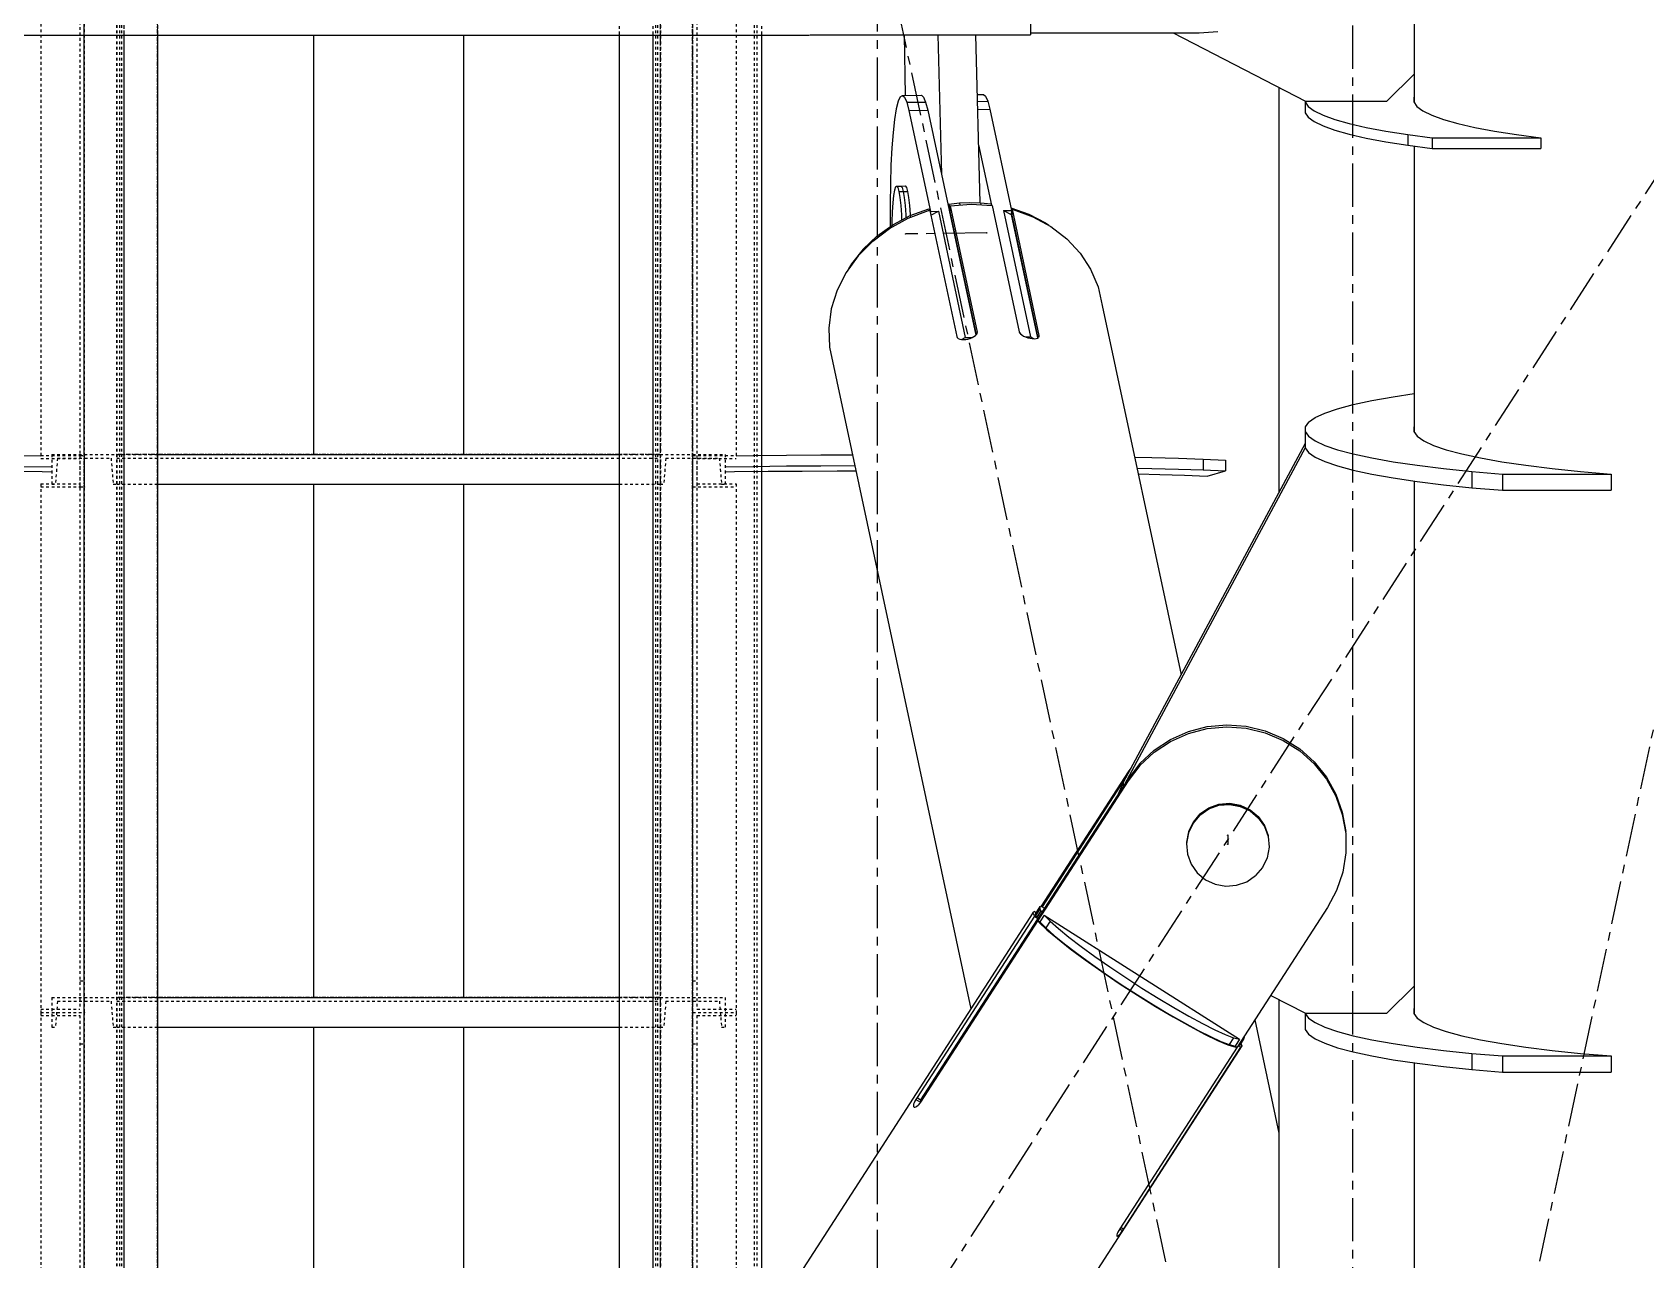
# Model space of a CAD drawing. Header units: millimetres. Extents: x 5143 to 30813, y 232 to 21408.
# Drawn here: x 23099.4 to 23396.4, y 6472 to 6698 of the extents above; entities that cross this region are included whole.
import ezdxf

# ---------------------------------------------------------------- set-up
doc = ezdxf.new("R2010")
doc.units = ezdxf.units.MM
doc.header["$LTSCALE"] = 0.25
for name, pattern in [('CENTER', [50.8, 31.75, -6.35, 6.35, -6.35]), ('XKITLINE00', [0]), ('XKITLINE02', [4, 2, -2]), ('XKITLINE03', [6, 3, -1, 1, -1])]:
    doc.linetypes.add(name, pattern=pattern)

msp = doc.modelspace()

# ---------------------------------------------------------------- linework, layer by layer
at = {"color": 8, "linetype": 'CENTER'}
for p, q in [((23255, 6431.43), (23255, 8100.54)), ((23342.5, 6310.27), (23342.5, 7130.27)), ((22900, 5900.27), (23430, 6720.27)), ((23430, 5900.27), (23255, 6720.27)), ((23342.5, 6310.27), (23430, 6720.27)), ((23275.11, 6661.04), (23260.2, 6660.85)), ((23319.5, 6550.14), (23319.5, 6548.49))]:
    msp.add_line(p, q, dxfattribs=at)
at = {"color": 1, "linetype": 'XKITLINE03'}
for p, q in [((23109.01, 6234.33), (23109.01, 7919.31)), ((23122.51, 6234.33), (23122.51, 7919.31)), ((23214.99, 7919.31), (23214.99, 6234.33)), ((23220.98, 6234.33), (23220.99, 7919.31)), ((23109.01, 6620.07), (23109.01, 6717.52)), ((23220.99, 6717.52), (23220.99, 6620.07)), ((23214.99, 6620.27), (23115.01, 6620.27)), ((23115.01, 6620.27), (23115.01, 6620.27)), ((23214.99, 6620.27), (23214.99, 6620.27)), ((23109.01, 6517.52), (23109.01, 6614.26)), ((23220.99, 6614.26), (23220.99, 6517.52)), ((23214.99, 6520.27), (23115.01, 6520.27)), ((23115.01, 6520.27), (23115.01, 6520.27)), ((23214.99, 6520.27), (23214.99, 6520.27)), ((23109.01, 6420.07), (23109.01, 6517.52)), ((23220.99, 6517.52), (23220.99, 6420.07))]:
    msp.add_line(p, q, dxfattribs=at)
at = {"color": 3, "linetype": 'XKITLINE02'}
for p, q in [((23114.92, 7919.31), (23114.93, 6234.33)), ((23115.01, 7919.31), (23115.01, 6234.33)), ((23115.46, 7919.31), (23115.46, 6234.33)), ((23115.86, 7919.31), (23115.86, 6234.33)), ((23116.31, 7919.31), (23116.31, 6234.33)), ((23122.51, 7919.31), (23122.51, 6234.33)), ((23214.14, 7919.31), (23214.14, 6234.33)), ((23214.54, 7919.31), (23214.53, 6234.33)), ((23214.99, 7919.31), (23214.99, 6234.33)), ((23215.07, 7919.31), (23215.06, 6234.33)), ((23232.3, 7919.31), (23232.3, 6234.33)), ((23232.84, 7919.31), (23232.83, 6234.33)), ((23116.31, 6743.1), (23116.31, 6697.45)), ((23122.51, 6743.1), (23122.51, 6697.45)), ((23207.49, 6743.1), (23207.49, 6697.45)), ((23213.68, 6743.1), (23213.68, 6697.45)), ((23233.68, 6743.1), (23233.68, 6697.45)), ((23101.01, 6717.52), (23101.01, 6619.49)), ((23108.21, 6716.94), (23108.21, 6614.27)), ((23109.01, 6717.52), (23109.01, 6614.27)), ((23220.99, 6717.52), (23220.99, 6614.27)), ((23221.79, 6716.94), (23221.79, 6614.27)), ((23228.99, 6717.52), (23228.99, 6619.49)), ((23220.99, 6699.41), (23220.99, 6620.07)), ((23101.01, 6620.07), (23109.01, 6620.07)), ((23103.01, 6620.27), (23103.01, 6614.77)), ((23103.01, 6620.27), (23115.01, 6620.27)), ((23103.01, 6620.27), (23103.01, 6614.77)), ((23108.21, 6620.09), (23108.21, 6518.11)), ((23108.21, 6620.09), (23109.01, 6620.09)), ((23109.01, 6620.09), (23109.01, 6517.52)), ((23115.01, 6620.27), (23115.01, 6614.77)), ((23115.01, 6620.27), (23122.51, 6620.27)), ((23115.01, 6620.27), (23115.01, 6614.77)), ((23115.01, 6620.27), (23115.01, 6614.77)), ((23207.49, 6620.27), (23214.99, 6620.27)), ((23214.99, 6620.27), (23214.99, 6614.77)), ((23214.99, 6620.27), (23214.99, 6614.77)), ((23214.99, 6620.27), (23226.99, 6620.27)), ((23214.99, 6620.27), (23214.99, 6614.77)), ((23220.99, 6620.09), (23220.99, 6517.52)), ((23220.99, 6620.09), (23221.79, 6620.09)), ((23220.99, 6620.07), (23228.99, 6620.07)), ((23221.79, 6620.09), (23221.79, 6518.11)), ((23226.99, 6620.27), (23226.99, 6614.77)), ((23226.99, 6620.27), (23226.99, 6614.77)), ((23101.01, 6619.49), (23108.21, 6619.49)), ((23104.07, 6619.57), (23103.69, 6614.77)), ((23104.07, 6619.57), (23103.69, 6614.77)), ((23104.07, 6619.57), (23113.94, 6619.57)), ((23113.94, 6619.57), (23114.33, 6614.77)), ((23113.94, 6619.57), (23114.33, 6614.77)), ((23115.01, 6619.57), (23214.99, 6619.57)), ((23216.05, 6619.57), (23215.67, 6614.77)), ((23216.05, 6619.57), (23215.67, 6614.77)), ((23216.05, 6619.57), (23225.92, 6619.57)), ((23221.79, 6619.49), (23228.99, 6619.49)), ((23225.92, 6619.57), (23226.31, 6614.77)), ((23225.92, 6619.57), (23226.31, 6614.77)), ((23101.01, 6614.84), (23101.01, 6517.52)), ((23101.01, 6614.84), (23108.21, 6614.84)), ((23101.01, 6614.26), (23109.01, 6614.26)), ((23103.01, 6614.77), (23103.69, 6614.77)), ((23108.21, 6614.27), (23109.01, 6614.27)), ((23114.33, 6614.77), (23115.01, 6614.77)), ((23115.01, 6614.77), (23122.51, 6614.77)), ((23207.49, 6614.77), (23214.99, 6614.77)), ((23214.99, 6614.77), (23215.67, 6614.77)), ((23220.99, 6614.27), (23221.79, 6614.27)), ((23220.99, 6614.26), (23228.99, 6614.26)), ((23221.79, 6614.84), (23228.99, 6614.84)), ((23226.31, 6614.77), (23226.99, 6614.77)), ((23228.99, 6614.84), (23228.99, 6517.52)), ((23108.21, 6523.35), (23109.01, 6523.35)), ((23220.99, 6523.35), (23221.79, 6523.35)), ((23103.01, 6520.27), (23103.01, 6514.77)), ((23103.01, 6520.27), (23115.01, 6520.27)), ((23103.01, 6520.27), (23103.01, 6514.77)), ((23104.07, 6519.57), (23103.69, 6514.77)), ((23104.07, 6519.57), (23103.69, 6514.77)), ((23104.07, 6519.57), (23113.94, 6519.57)), ((23113.94, 6519.57), (23114.33, 6514.77)), ((23113.94, 6519.57), (23114.33, 6514.77)), ((23115.01, 6520.27), (23115.01, 6514.77)), ((23115.01, 6520.27), (23122.51, 6520.27)), ((23115.01, 6520.27), (23115.01, 6514.77)), ((23115.01, 6520.27), (23115.01, 6514.77)), ((23115.01, 6519.57), (23214.99, 6519.57)), ((23207.49, 6520.27), (23214.99, 6520.27)), ((23214.99, 6520.27), (23214.99, 6514.77)), ((23214.99, 6520.27), (23214.99, 6514.77)), ((23214.99, 6520.27), (23226.99, 6520.27)), ((23214.99, 6520.27), (23214.99, 6514.77)), ((23216.05, 6519.57), (23215.67, 6514.77)), ((23216.05, 6519.57), (23215.67, 6514.77)), ((23216.05, 6519.57), (23225.92, 6519.57)), ((23220.99, 6520.27), (23220.99, 6517.52)), ((23225.92, 6519.57), (23226.31, 6514.77)), ((23225.92, 6519.57), (23226.31, 6514.77)), ((23226.99, 6520.27), (23226.99, 6514.77)), ((23226.99, 6520.27), (23226.99, 6514.77)), ((23101.01, 6518.11), (23108.21, 6518.11)), ((23101.01, 6517.52), (23109.01, 6517.52)), ((23101.01, 6517.52), (23101.01, 6419.49)), ((23101.01, 6517.52), (23109.01, 6517.52)), ((23101.01, 6516.94), (23108.21, 6516.94)), ((23108.21, 6516.94), (23108.21, 6414.27)), ((23109.01, 6517.52), (23109.01, 6414.27)), ((23220.99, 6517.52), (23228.99, 6517.52)), ((23220.99, 6517.52), (23220.99, 6414.27)), ((23220.99, 6517.52), (23228.99, 6517.52)), ((23221.79, 6518.11), (23228.99, 6518.11)), ((23221.79, 6516.94), (23221.79, 6414.27)), ((23221.79, 6516.94), (23228.99, 6516.94)), ((23228.99, 6517.52), (23228.99, 6419.49)), ((23103.01, 6514.77), (23103.69, 6514.77)), ((23114.33, 6514.77), (23115.01, 6514.77)), ((23115.01, 6514.77), (23122.51, 6514.77)), ((23207.49, 6514.77), (23214.99, 6514.77)), ((23214.99, 6514.77), (23215.67, 6514.77)), ((23226.31, 6514.77), (23226.99, 6514.77)), ((23108.21, 6511.72), (23109.01, 6511.72)), ((23220.99, 6511.72), (23221.79, 6511.72))]:
    msp.add_line(p, q, dxfattribs=at)
at = {"color": 8, "linetype": 'XKITLINE00'}
for p, q in [((23353.8, 6748.43), (23353.8, 6690.26)), ((23283.2, 6725.29), (23283.2, 6697.98)), ((23087.8, 6697.45), (23242.19, 6697.45)), ((23151.2, 6697.45), (23151.2, 6620.27)), ((23178.8, 6697.45), (23178.8, 6620.27)), ((23242.19, 6697.45), (23242.36, 6697.48)), ((23242.36, 6697.48), (23242.6, 6697.51)), ((23242.6, 6697.51), (23242.89, 6697.53)), ((23242.6, 6697.51), (23242.89, 6697.51)), ((23242.89, 6697.53), (23243.2, 6697.54)), ((23242.89, 6697.51), (23243.2, 6697.51)), ((23243.2, 6697.54), (23243.2, 6697.51)), ((23243.2, 6697.54), (23283.2, 6697.54)), ((23243.2, 6697.51), (23283.2, 6697.51)), ((23259.92, 6697.51), (23260.1, 6686.36)), ((23266.1, 6697.51), (23266.78, 6671.87)), ((23273.07, 6697.51), (23273.88, 6666.61)), ((23283.2, 6697.98), (23283.2, 6697.54)), ((23283.2, 6697.88), (23314.2, 6697.88)), ((23283.2, 6697.54), (23283.2, 6697.51)), ((23309.43, 6697.88), (23333.8, 6685.3)), ((23314.2, 6697.88), (23317.64, 6698.15)), ((23348.8, 6685.3), (23353.8, 6690.26)), ((23353.8, 6690.26), (23353.8, 6685.1)), ((23259.21, 6686.11), (23258.83, 6685.28)), ((23259.21, 6686.11), (23259.6, 6686.36)), ((23259.6, 6686.36), (23263.09, 6686.4)), ((23259.6, 6686.36), (23260, 6686.02)), ((23260, 6686.02), (23260.4, 6685.09)), ((23263.09, 6686.4), (23263.48, 6686.06)), ((23263.48, 6686.06), (23263.88, 6685.14)), ((23273.36, 6686.53), (23274.52, 6686.55)), ((23274.52, 6686.55), (23274.92, 6686.21)), ((23274.92, 6686.21), (23275.32, 6685.28)), ((23328.92, 6687.82), (23328.92, 6613.22)), ((23353.8, 6686.02), (23353.76, 6685.97)), ((23353.76, 6685.97), (23353.76, 6685.15)), ((23258.48, 6683.88), (23258.17, 6681.95)), ((23258.83, 6685.28), (23258.48, 6683.88)), ((23260.4, 6685.09), (23263.88, 6685.14)), ((23260.4, 6685.09), (23260.79, 6683.61)), ((23260.79, 6683.61), (23264.27, 6683.65)), ((23260.79, 6683.61), (23264.76, 6665)), ((23263.88, 6685.14), (23264.27, 6683.65)), ((23264.27, 6683.65), (23273.11, 6642.22)), ((23273.39, 6685.26), (23275.32, 6685.28)), ((23273.43, 6683.77), (23275.7, 6683.8)), ((23275.32, 6685.28), (23275.7, 6683.8)), ((23275.7, 6683.8), (23279.67, 6665.19)), ((23333.76, 6685.32), (23333.76, 6685.15)), ((23333.76, 6685.15), (23334.31, 6684.33)), ((23333.76, 6685.15), (23333.76, 6683.16)), ((23333.76, 6683.16), (23334.31, 6682.34)), ((23333.8, 6685.3), (23348.8, 6685.3)), ((23334.31, 6684.33), (23335.4, 6683.52)), ((23335.4, 6683.52), (23337.03, 6682.72)), ((23337.03, 6682.72), (23339.18, 6681.95)), ((23353.76, 6685.15), (23354.31, 6684.33)), ((23354.31, 6684.33), (23355.4, 6683.52)), ((23355.4, 6683.52), (23357.03, 6682.72)), ((23357.03, 6682.72), (23359.18, 6681.95)), ((23257.89, 6679.54), (23257.67, 6676.71)), ((23258.17, 6681.95), (23257.89, 6679.54)), ((23334.31, 6682.34), (23335.4, 6681.53)), ((23335.4, 6681.53), (23337.03, 6680.74)), ((23337.03, 6680.74), (23339.18, 6679.96)), ((23339.18, 6681.95), (23341.83, 6681.2)), ((23339.18, 6679.96), (23341.83, 6679.21)), ((23341.83, 6681.2), (23344.98, 6680.48)), ((23344.98, 6680.48), (23348.59, 6679.8)), ((23348.59, 6679.8), (23352.65, 6679.16)), ((23359.18, 6681.95), (23361.83, 6681.2)), ((23361.83, 6681.2), (23364.98, 6680.48)), ((23364.98, 6680.48), (23368.59, 6679.8)), ((23368.59, 6679.8), (23372.65, 6679.16)), ((23257.67, 6676.71), (23257.49, 6673.52)), ((23273.6, 6677.29), (23275.98, 6666.13)), ((23341.83, 6679.21), (23344.98, 6678.49)), ((23344.98, 6678.49), (23348.59, 6677.81)), ((23348.59, 6677.81), (23352.65, 6677.17)), ((23352.65, 6679.16), (23357.11, 6678.56)), ((23352.65, 6679.16), (23352.65, 6677.17)), ((23352.65, 6677.17), (23357.11, 6676.58)), ((23353.8, 6677.02), (23353.8, 6624.43)), ((23357.11, 6678.56), (23377.11, 6678.56)), ((23357.11, 6678.56), (23357.11, 6676.58)), ((23357.11, 6676.58), (23377.11, 6676.58)), ((23372.65, 6679.16), (23377.11, 6678.56)), ((23377.11, 6678.56), (23377.11, 6676.58)), ((23257.49, 6673.52), (23257.38, 6670.06)), ((23257.38, 6670.06), (23257.33, 6666.41)), ((23257.96, 6667.94), (23257.83, 6666.59)), ((23258.13, 6668.93), (23257.96, 6667.94)), ((23258.32, 6669.52), (23258.13, 6668.93)), ((23258.32, 6669.52), (23258.53, 6669.67)), ((23258.53, 6669.67), (23259.32, 6669.68)), ((23258.53, 6669.67), (23258.74, 6669.38)), ((23258.74, 6669.38), (23258.94, 6668.66)), ((23258.94, 6668.66), (23259.74, 6668.67)), ((23258.94, 6668.66), (23259.13, 6667.55)), ((23259.32, 6669.68), (23260.12, 6669.69)), ((23259.32, 6669.68), (23259.54, 6669.39)), ((23259.32, 6669.68), (23259.54, 6669.39)), ((23259.54, 6669.39), (23259.74, 6668.67)), ((23259.54, 6669.39), (23259.74, 6668.67)), ((23259.74, 6668.67), (23260.53, 6668.68)), ((23259.74, 6668.67), (23259.93, 6667.56)), ((23259.74, 6668.67), (23259.93, 6667.56)), ((23260.12, 6669.69), (23260.33, 6669.4)), ((23260.33, 6669.4), (23260.53, 6668.68)), ((23260.53, 6668.68), (23260.72, 6667.57)), ((23257.33, 6666.41), (23257.34, 6662.66)), ((23257.73, 6664.95), (23257.68, 6663.1)), ((23257.83, 6666.59), (23257.73, 6664.95)), ((23259.13, 6667.55), (23259.29, 6666.1)), ((23259.29, 6666.1), (23259.42, 6664.39)), ((23259.93, 6667.56), (23260.09, 6666.11)), ((23259.93, 6667.56), (23260.09, 6666.11)), ((23260.09, 6666.11), (23260.21, 6664.4)), ((23260.09, 6666.11), (23260.21, 6664.4)), ((23260.69, 6663.74), (23264.41, 6665.14)), ((23260.72, 6667.57), (23260.88, 6666.12)), ((23260.88, 6666.12), (23261.01, 6664.41)), ((23261.02, 6664.23), (23264.44, 6665.49)), ((23264.41, 6665.14), (23264.66, 6665.19)), ((23264.44, 6665.49), (23264.51, 6665.16)), ((23264.66, 6665.19), (23269.63, 6641.94)), ((23264.76, 6665), (23264.75, 6664.81)), ((23264.76, 6665), (23266.22, 6665.02)), ((23264.85, 6664.32), (23266.22, 6665.02)), ((23266.22, 6665.02), (23271.18, 6641.77)), ((23268.15, 6666.32), (23268.12, 6665.59)), ((23268.15, 6666.32), (23270.09, 6666.56)), ((23268.15, 6666.32), (23268.35, 6665.39)), ((23268.35, 6665.39), (23268.32, 6664.66)), ((23268.38, 6666.02), (23268.33, 6664.96)), ((23268.33, 6664.96), (23273.17, 6642.29)), ((23268.38, 6666.02), (23272.27, 6666.34)), ((23268.38, 6666.02), (23273.34, 6642.76)), ((23270.09, 6666.56), (23272.04, 6666.65)), ((23270.09, 6666.56), (23270.18, 6666.17)), ((23272.04, 6666.65), (23273.98, 6666.61)), ((23272.27, 6666.34), (23276.13, 6666.12)), ((23273.98, 6666.61), (23275.91, 6666.42)), ((23273.98, 6666.61), (23274.06, 6666.24)), ((23275.91, 6666.42), (23275.97, 6666.13)), ((23276.13, 6666.12), (23281.09, 6642.86)), ((23278.21, 6665.18), (23279.67, 6665.19)), ((23278.21, 6665.18), (23283.17, 6641.92)), ((23278.21, 6665.18), (23279.64, 6664.44)), ((23279.57, 6665.68), (23282.86, 6664.51)), ((23279.67, 6665.19), (23279.64, 6664.44)), ((23279.67, 6665.14), (23279.75, 6664.75)), ((23279.75, 6664.75), (23279.72, 6664.05)), ((23279.78, 6665.39), (23279.73, 6664.3)), ((23279.78, 6665.39), (23280.02, 6665.34)), ((23279.78, 6665.39), (23284.74, 6642.14)), ((23280.02, 6665.34), (23283.63, 6664.03)), ((23254.13, 6659.52), (23257.24, 6661.85)), ((23254.92, 6660.47), (23257.83, 6662.54)), ((23257.24, 6661.85), (23260.69, 6663.74)), ((23257.34, 6662.66), (23257.35, 6662.2)), ((23257.68, 6663.1), (23257.68, 6662.43)), ((23257.83, 6662.54), (23261.02, 6664.23)), ((23259.42, 6664.39), (23259.46, 6663.4)), ((23260.21, 6664.4), (23260.24, 6663.81)), ((23260.21, 6664.4), (23260.24, 6663.81)), ((23261.01, 6664.41), (23261.02, 6664.23)), ((23261.02, 6664.23), (23261.09, 6663.89)), ((23279.64, 6664.44), (23284.49, 6641.7)), ((23279.73, 6664.3), (23284.55, 6641.74)), ((23282.86, 6664.51), (23282.91, 6664.29)), ((23282.86, 6664.51), (23285.92, 6662.9)), ((23283.63, 6664.03), (23286.93, 6662.23)), ((23285.92, 6662.9), (23286.53, 6662.45)), ((23286.93, 6662.23), (23289.84, 6659.98)), ((23254.13, 6659.52), (23251.44, 6656.81)), ((23252.37, 6658.05), (23254.92, 6660.47)), ((23289.84, 6659.98), (23292.3, 6657.33)), ((23251.44, 6656.81), (23249.24, 6653.77)), ((23252.37, 6658.05), (23250.23, 6655.34)), ((23292.3, 6657.33), (23294.24, 6654.35)), ((23249.24, 6653.77), (23247.58, 6650.5)), ((23250.23, 6655.34), (23249.7, 6654.42)), ((23294.24, 6654.35), (23295.62, 6651.11)), ((23247.58, 6650.5), (23246.51, 6647.05)), ((23295.62, 6651.11), (23296.4, 6647.69)), ((23246.51, 6647.05), (23246.05, 6643.53)), ((23296.4, 6647.69), (23296.41, 6647.4)), ((23296.4, 6647.69), (23310.91, 6579.7)), ((23246.05, 6643.53), (23246.21, 6640.02)), ((23269.63, 6641.94), (23269.71, 6641.76)), ((23269.71, 6641.76), (23269.89, 6641.61)), ((23269.89, 6641.61), (23270.15, 6641.5)), ((23270.15, 6641.5), (23270.47, 6641.43)), ((23270.47, 6641.43), (23270.84, 6641.4)), ((23270.51, 6641.42), (23271.18, 6641.77)), ((23270.84, 6641.4), (23271.25, 6641.43)), ((23271.18, 6641.77), (23272.5, 6641.79)), ((23271.25, 6641.43), (23271.67, 6641.5)), ((23271.67, 6641.5), (23272.08, 6641.61)), ((23272.08, 6641.61), (23272.45, 6641.76)), ((23272.45, 6641.76), (23272.78, 6641.95)), ((23272.78, 6641.95), (23273.05, 6642.15)), ((23273.24, 6642.36), (23273.05, 6642.15)), ((23273.31, 6642.53), (23273.24, 6642.36)), ((23273.33, 6642.57), (23273.31, 6642.53)), ((23273.34, 6642.76), (23273.33, 6642.57)), ((23281.09, 6642.86), (23281.18, 6642.67)), ((23281.18, 6642.67), (23281.22, 6642.63)), ((23281.22, 6642.63), (23281.36, 6642.46)), ((23281.36, 6642.46), (23281.61, 6642.26)), ((23281.61, 6642.26), (23281.92, 6642.06)), ((23281.92, 6642.06), (23282.29, 6641.89)), ((23282.25, 6641.91), (23283.17, 6641.92)), ((23282.29, 6641.89), (23282.69, 6641.75)), ((23282.69, 6641.75), (23283.1, 6641.64)), ((23283.1, 6641.64), (23283.5, 6641.58)), ((23283.17, 6641.92), (23283.86, 6641.57)), ((23283.5, 6641.58), (23283.87, 6641.57)), ((23283.87, 6641.57), (23284.2, 6641.6)), ((23284.2, 6641.6), (23284.46, 6641.68)), ((23284.46, 6641.68), (23284.64, 6641.8)), ((23284.74, 6641.95), (23284.64, 6641.8)), ((23284.74, 6642.14), (23284.74, 6641.95)), ((23246.21, 6640.02), (23272.22, 6518.16)), ((23339.69, 6628.66), (23342.59, 6629.44)), ((23342.59, 6629.44), (23346.02, 6630.18)), ((23346.02, 6630.18), (23349.95, 6630.88)), ((23349.95, 6630.88), (23353.8, 6631.45)), ((23334.37, 6626.18), (23333.77, 6625.32)), ((23334.37, 6626.18), (23335.56, 6627.03)), ((23335.56, 6627.03), (23337.34, 6627.86)), ((23337.34, 6627.86), (23339.69, 6628.66)), ((23333.77, 6625.32), (23333.77, 6621.49)), ((23333.77, 6624.46), (23334.37, 6623.61)), ((23334.37, 6623.61), (23335.56, 6622.76)), ((23353.8, 6625.36), (23353.77, 6625.32)), ((23353.77, 6625.32), (23353.77, 6624.46)), ((23353.77, 6624.46), (23354.37, 6623.61)), ((23354.37, 6623.61), (23355.56, 6622.76)), ((23232.13, 6620.06), (23238.29, 6620.13)), ((23238.29, 6620.13), (23244.59, 6620.17)), ((23244.59, 6620.17), (23250.44, 6620.2)), ((23333.77, 6622.25), (23300.26, 6559.86)), ((23333.77, 6621.49), (23300.47, 6559.49)), ((23333.77, 6621.49), (23334.37, 6620.63)), ((23334.37, 6620.63), (23335.56, 6619.78)), ((23335.56, 6622.76), (23337.34, 6621.93)), ((23337.34, 6621.93), (23339.69, 6621.12)), ((23339.69, 6621.12), (23342.59, 6620.34)), ((23342.59, 6620.34), (23346.02, 6619.6)), ((23355.56, 6622.76), (23357.34, 6621.93)), ((23357.34, 6621.93), (23359.69, 6621.12)), ((23359.69, 6621.12), (23362.59, 6620.34)), ((23362.59, 6620.34), (23366.02, 6619.6)), ((23095.12, 6617.15), (23101.28, 6617.09)), ((23097.86, 6620.06), (23101.01, 6620.02)), ((23097.86, 6618.06), (23103.01, 6617.99)), ((23226.99, 6617.99), (23232.13, 6618.06)), ((23228.71, 6617.09), (23234.87, 6617.15)), ((23228.99, 6620.02), (23232.13, 6620.06)), ((23232.13, 6618.06), (23238.29, 6618.13)), ((23234.87, 6617.15), (23241.17, 6617.2)), ((23238.29, 6618.13), (23244.59, 6618.17)), ((23241.17, 6617.2), (23247.57, 6617.23)), ((23244.59, 6618.17), (23250.86, 6618.2)), ((23247.57, 6617.23), (23251.07, 6617.24)), ((23302.31, 6619.76), (23305.51, 6619.68)), ((23302.74, 6617.75), (23305.51, 6617.68)), ((23305.51, 6619.68), (23310.42, 6619.55)), ((23305.51, 6617.68), (23310.42, 6617.55)), ((23310.42, 6619.55), (23314.96, 6619.4)), ((23310.42, 6617.55), (23314.96, 6617.4)), ((23314.96, 6619.4), (23314.96, 6617.4)), ((23314.96, 6619.4), (23319.09, 6619.23)), ((23314.96, 6617.4), (23319.09, 6617.23)), ((23315.67, 6616.26), (23319.09, 6617.23)), ((23319.09, 6619.23), (23319.09, 6617.23)), ((23335.56, 6619.78), (23337.34, 6618.95)), ((23337.34, 6618.95), (23339.69, 6618.15)), ((23339.69, 6618.15), (23342.59, 6617.37)), ((23342.59, 6617.37), (23346.02, 6616.63)), ((23346.02, 6619.6), (23349.95, 6618.9)), ((23349.95, 6618.9), (23354.36, 6618.25)), ((23354.36, 6618.25), (23359.2, 6617.65)), ((23359.2, 6617.65), (23364.44, 6617.1)), ((23364.44, 6617.1), (23364.44, 6614.13)), ((23364.44, 6617.1), (23370.04, 6616.62)), ((23366.02, 6619.6), (23369.95, 6618.9)), ((23369.95, 6618.9), (23374.36, 6618.25)), ((23374.36, 6618.25), (23379.2, 6617.65)), ((23379.2, 6617.65), (23384.44, 6617.1)), ((23384.44, 6617.1), (23390.04, 6616.62)), ((23101.28, 6617.09), (23103.01, 6617.07)), ((23151.2, 6614.77), (23151.2, 6520.27)), ((23178.8, 6614.77), (23178.8, 6520.27)), ((23226.99, 6617.07), (23228.71, 6617.09)), ((23302.97, 6616.69), (23307, 6616.57)), ((23307, 6616.57), (23311.54, 6616.42)), ((23311.54, 6616.42), (23315.67, 6616.26)), ((23346.02, 6616.63), (23349.95, 6615.93)), ((23349.95, 6615.93), (23354.36, 6615.27)), ((23353.8, 6615.36), (23353.8, 6522.35)), ((23354.36, 6615.27), (23359.2, 6614.67)), ((23359.2, 6614.67), (23364.44, 6614.13)), ((23364.44, 6614.13), (23370.04, 6613.65)), ((23370.04, 6616.62), (23370.04, 6613.65)), ((23370.04, 6616.62), (23390.04, 6616.62)), ((23390.04, 6616.62), (23390.04, 6613.65)), ((23370.04, 6613.65), (23390.04, 6613.65)), ((23312.24, 6569.26), (23315.72, 6570.16)), ((23312.24, 6568.88), (23315.72, 6569.78)), ((23315.72, 6570.16), (23319.31, 6570.49)), ((23315.72, 6569.78), (23319.31, 6570.11)), ((23319.31, 6570.49), (23322.9, 6570.22)), ((23319.31, 6570.11), (23322.9, 6569.84)), ((23322.9, 6570.22), (23326.4, 6569.38)), ((23322.9, 6569.84), (23326.4, 6569)), ((23305.96, 6565.82), (23308.95, 6567.79)), ((23305.96, 6565.43), (23308.95, 6567.41)), ((23308.95, 6567.79), (23312.24, 6569.26)), ((23308.95, 6567.41), (23312.24, 6568.88)), ((23326.4, 6569.38), (23329.71, 6567.97)), ((23326.4, 6569), (23329.71, 6567.59)), ((23329.71, 6567.97), (23332.74, 6566.04)), ((23329.71, 6567.59), (23332.74, 6565.66)), ((23303.33, 6563.37), (23305.96, 6565.82)), ((23303.33, 6562.99), (23305.96, 6565.43)), ((23332.74, 6566.04), (23335.41, 6563.65)), ((23332.74, 6565.66), (23335.41, 6563.27)), ((23335.41, 6563.65), (23337.64, 6560.85)), ((23301.14, 6561.81), (23285.15, 6537.06)), ((23300.87, 6561.01), (23285.32, 6536.95)), ((23303.33, 6563.37), (23301.14, 6560.54)), ((23303.33, 6562.99), (23301.14, 6560.16)), ((23301.67, 6562.49), (23301.14, 6561.81)), ((23301.14, 6561.81), (23301.14, 6561.51)), ((23303.33, 6563.37), (23303.33, 6562.99)), ((23335.41, 6563.27), (23337.64, 6560.47)), ((23337.64, 6560.85), (23339.38, 6557.72)), ((23301.14, 6560.54), (23262.93, 6501.42)), ((23301.14, 6560.16), (23284.52, 6534.44)), ((23300.26, 6559.86), (23299.31, 6557.69)), ((23300.26, 6559.86), (23300.26, 6559.16)), ((23301.14, 6560.54), (23301.14, 6560.16)), ((23337.64, 6560.47), (23339.38, 6557.34)), ((23339.38, 6557.72), (23340.58, 6554.36)), ((23314.38, 6554.06), (23316.01, 6555.18)), ((23314.38, 6553.96), (23316.01, 6555.08)), ((23314.38, 6553.96), (23316.01, 6555.08)), ((23314.38, 6553.85), (23316.01, 6554.98)), ((23316.01, 6555.18), (23317.87, 6555.85)), ((23316.01, 6555.08), (23317.87, 6555.75)), ((23316.01, 6555.08), (23317.87, 6555.75)), ((23316.01, 6554.98), (23317.87, 6555.65)), ((23317.87, 6555.85), (23319.85, 6556.02)), ((23317.87, 6555.75), (23319.85, 6555.91)), ((23317.87, 6555.75), (23319.85, 6555.91)), ((23317.87, 6555.65), (23319.85, 6555.81)), ((23319.85, 6556.02), (23321.8, 6555.67)), ((23319.85, 6555.91), (23321.8, 6555.57)), ((23319.85, 6555.91), (23321.8, 6555.57)), ((23319.85, 6555.81), (23321.8, 6555.46)), ((23321.8, 6555.67), (23323.6, 6554.83)), ((23321.8, 6555.57), (23323.6, 6554.73)), ((23321.8, 6555.57), (23323.6, 6554.73)), ((23321.8, 6555.46), (23323.6, 6554.63)), ((23323.6, 6554.83), (23323.6, 6554.73)), ((23323.6, 6554.83), (23325.11, 6553.56)), ((23323.6, 6554.73), (23325.11, 6553.46)), ((23323.6, 6554.73), (23325.11, 6553.46)), ((23323.6, 6554.73), (23323.6, 6554.63)), ((23339.38, 6557.34), (23340.58, 6553.97)), ((23313.1, 6552.55), (23312.25, 6550.77)), ((23313.1, 6552.45), (23312.25, 6550.67)), ((23313.1, 6552.45), (23312.25, 6550.67)), ((23313.1, 6552.35), (23312.25, 6550.57)), ((23314.38, 6554.06), (23313.1, 6552.55)), ((23314.38, 6553.96), (23313.1, 6552.45)), ((23314.38, 6553.96), (23313.1, 6552.45)), ((23314.38, 6553.85), (23313.1, 6552.35)), ((23313.1, 6552.55), (23313.1, 6552.45)), ((23313.1, 6552.45), (23313.1, 6552.35)), ((23323.6, 6554.63), (23325.11, 6553.36)), ((23325.11, 6553.56), (23326.25, 6551.95)), ((23325.11, 6553.46), (23326.25, 6551.85)), ((23325.11, 6553.46), (23326.25, 6551.85)), ((23325.11, 6553.36), (23326.25, 6551.74)), ((23326.25, 6551.95), (23326.92, 6550.1)), ((23326.25, 6551.85), (23326.92, 6549.99)), ((23326.25, 6551.85), (23326.92, 6549.99)), ((23340.58, 6554.36), (23341.2, 6550.84)), ((23340.58, 6553.97), (23341.2, 6550.46)), ((23312.25, 6550.77), (23311.9, 6548.84)), ((23312.25, 6550.67), (23311.9, 6548.73)), ((23312.25, 6550.67), (23311.9, 6548.73)), ((23312.25, 6550.57), (23311.9, 6548.63)), ((23326.25, 6551.74), (23326.92, 6549.89)), ((23326.92, 6549.89), (23327.09, 6547.93)), ((23341.2, 6550.46), (23341.24, 6546.89)), ((23311.9, 6548.63), (23312.07, 6546.67)), ((23312.07, 6546.67), (23312.74, 6544.82)), ((23326.74, 6545.99), (23325.89, 6544.21)), ((23327.09, 6547.93), (23326.74, 6545.99)), ((23341.24, 6546.89), (23340.67, 6543.36)), ((23312.74, 6544.82), (23313.88, 6543.2)), ((23313.88, 6543.2), (23315.39, 6541.94)), ((23325.89, 6544.21), (23324.61, 6542.71)), ((23340.67, 6543.36), (23339.53, 6539.97)), ((23315.39, 6541.94), (23317.19, 6541.1)), ((23317.19, 6541.1), (23319.14, 6540.75)), ((23319.14, 6540.75), (23321.12, 6540.92)), ((23321.12, 6540.92), (23322.99, 6541.59)), ((23322.99, 6541.59), (23324.61, 6542.71)), ((23339.53, 6539.97), (23337.85, 6536.82)), ((23284.92, 6536.99), (23284.11, 6535.74)), ((23284.92, 6536.99), (23284.87, 6536.81)), ((23284.92, 6536.99), (23285.09, 6537.1)), ((23285.09, 6537.1), (23285.73, 6536.69)), ((23283.64, 6535.83), (23007.88, 6109.19)), ((23283.89, 6535.23), (23262.3, 6501.83)), ((23284.52, 6534.59), (23262.93, 6501.19)), ((23284.52, 6534.42), (23262.93, 6501.02)), ((23283.89, 6536.1), (23283.64, 6535.83)), ((23283.64, 6535.83), (23283.89, 6535.23)), ((23283.89, 6536.1), (23284.21, 6535.89)), ((23283.89, 6535.23), (23284.52, 6534.83)), ((23284.11, 6535.74), (23284.06, 6535.56)), ((23284.06, 6535.56), (23284.11, 6535.31)), ((23284.92, 6536.56), (23284.11, 6535.31)), ((23284.11, 6535.31), (23284.28, 6534.99)), ((23285.09, 6536.24), (23284.28, 6534.99)), ((23284.28, 6534.99), (23284.52, 6534.83)), ((23284.52, 6534.59), (23284.52, 6534.44)), ((23284.52, 6534.44), (23284.9, 6534.19)), ((23284.52, 6534.42), (23284.9, 6534.18)), ((23284.52, 6534.42), (23284.8, 6534.09)), ((23284.8, 6534.09), (23286.21, 6532.73)), ((23284.87, 6536.81), (23284.92, 6536.56)), ((23285.71, 6535.44), (23284.9, 6534.18)), ((23284.9, 6534.18), (23286, 6533.06)), ((23284.92, 6536.56), (23285.09, 6536.24)), ((23285.09, 6536.24), (23285.33, 6536.08)), ((23285.71, 6535.44), (23321.66, 6512.58)), ((23285.71, 6535.44), (23286.81, 6534.32)), ((23286.81, 6534.32), (23286, 6533.06)), ((23286.81, 6534.32), (23288.34, 6532.95)), ((23337.85, 6536.82), (23321.22, 6511.1)), ((23286, 6533.06), (23287.53, 6531.7)), ((23286.21, 6532.73), (23288.14, 6531.1)), ((23287.53, 6531.7), (23289.45, 6530.14)), ((23288.14, 6531.1), (23290.51, 6529.23)), ((23288.34, 6532.95), (23290.26, 6531.39)), ((23290.26, 6531.39), (23292.51, 6529.66)), ((23289.45, 6530.14), (23291.7, 6528.41)), ((23290.51, 6529.23), (23293.25, 6527.19)), ((23291.7, 6528.41), (23294.24, 6526.56)), ((23292.51, 6529.66), (23295.05, 6527.81)), ((23293.25, 6527.19), (23296.29, 6525.05)), ((23294.24, 6526.56), (23296.99, 6524.63)), ((23295.05, 6527.81), (23297.8, 6525.88)), ((23296.29, 6525.05), (23299.53, 6522.85)), ((23297.8, 6525.88), (23300.71, 6523.93)), ((23296.99, 6524.63), (23299.9, 6522.68)), ((23299.53, 6522.85), (23302.87, 6520.69)), ((23299.9, 6522.68), (23302.87, 6520.75)), ((23300.71, 6523.93), (23303.68, 6522)), ((23348.8, 6517.39), (23353.8, 6522.35)), ((23353.8, 6522.35), (23353.8, 6517.3)), ((23302.87, 6520.75), (23305.85, 6518.89)), ((23302.87, 6520.69), (23306.21, 6518.61)), ((23303.68, 6522), (23306.66, 6520.15)), ((23306.66, 6520.15), (23309.56, 6518.41)), ((23327.39, 6520.64), (23333.8, 6517.39)), ((23328.92, 6519.86), (23328.92, 6378.42)), ((23305.85, 6518.89), (23308.75, 6517.15)), ((23306.21, 6518.61), (23309.45, 6516.68)), ((23308.75, 6517.15), (23311.5, 6515.58)), ((23309.45, 6516.68), (23312.49, 6514.96)), ((23309.56, 6518.41), (23312.31, 6516.83)), ((23312.31, 6516.83), (23314.85, 6515.46)), ((23324.48, 6516.13), (23328.92, 6495.31)), ((23333.77, 6517.4), (23333.77, 6514.36)), ((23333.77, 6517.34), (23334.37, 6516.48)), ((23333.8, 6517.39), (23348.8, 6517.39)), ((23334.37, 6516.48), (23335.56, 6515.64)), ((23353.8, 6518.24), (23353.77, 6518.2)), ((23353.77, 6518.2), (23353.77, 6517.34)), ((23353.77, 6517.34), (23354.37, 6516.48)), ((23354.37, 6516.48), (23355.56, 6515.64)), ((23151.2, 6514.77), (23151.2, 6431.43)), ((23178.8, 6514.77), (23178.8, 6431.43)), ((23311.5, 6515.58), (23314.04, 6514.2)), ((23312.49, 6514.96), (23315.24, 6513.5)), ((23314.04, 6514.2), (23316.3, 6513.07)), ((23314.85, 6515.46), (23317.11, 6514.32)), ((23315.24, 6513.5), (23317.61, 6512.35)), ((23317.11, 6514.32), (23319.02, 6513.45)), ((23319.02, 6513.45), (23320.55, 6512.86)), ((23333.77, 6514.36), (23334.37, 6513.51)), ((23334.37, 6513.51), (23335.56, 6512.66)), ((23335.56, 6515.64), (23337.34, 6514.81)), ((23337.34, 6514.81), (23339.69, 6514)), ((23339.69, 6514), (23342.59, 6513.22)), ((23342.59, 6513.22), (23346.02, 6512.48)), ((23355.56, 6515.64), (23357.34, 6514.81)), ((23357.34, 6514.81), (23359.69, 6514)), ((23359.69, 6514), (23362.59, 6513.22)), ((23362.59, 6513.22), (23366.02, 6512.48)), ((23322.11, 6511.36), (23046.35, 6084.72)), ((23321.22, 6511.09), (23299.63, 6477.69)), ((23321.86, 6511.09), (23300.27, 6477.69)), ((23316.3, 6513.07), (23318.21, 6512.19)), ((23317.61, 6512.35), (23319.53, 6511.55)), ((23318.21, 6512.19), (23319.74, 6511.61)), ((23319.53, 6511.55), (23320.95, 6511.11)), ((23320.55, 6512.86), (23319.74, 6511.61)), ((23319.74, 6511.61), (23320.85, 6511.32)), ((23320.55, 6512.86), (23321.66, 6512.58)), ((23321.66, 6512.58), (23320.85, 6511.32)), ((23320.85, 6511.33), (23321.22, 6511.1)), ((23320.85, 6511.32), (23321.22, 6511.09)), ((23320.95, 6511.11), (23321.22, 6511.09)), ((23321.15, 6511.14), (23321.15, 6511.13)), ((23321.41, 6511.38), (23321.86, 6511.09)), ((23321.41, 6511.38), (23321.47, 6511.34)), ((23322.28, 6512.59), (23321.47, 6511.34)), ((23321.47, 6511.34), (23321.63, 6511.45)), ((23322.44, 6512.7), (23321.63, 6511.45)), ((23322.11, 6511.36), (23321.86, 6511.09)), ((23321.9, 6511.86), (23322.11, 6511.36)), ((23322.22, 6512.63), (23322.28, 6512.59)), ((23322.28, 6512.59), (23322.44, 6512.7)), ((23322.5, 6512.88), (23322.44, 6512.7)), ((23322.47, 6513.02), (23322.5, 6512.88)), ((23335.56, 6512.66), (23337.34, 6511.83)), ((23337.34, 6511.83), (23339.69, 6511.02)), ((23339.69, 6511.02), (23342.59, 6510.25)), ((23342.59, 6510.25), (23346.02, 6509.5)), ((23346.02, 6512.48), (23349.95, 6511.78)), ((23349.95, 6511.78), (23354.36, 6511.13)), ((23354.36, 6511.13), (23359.2, 6510.53)), ((23359.2, 6510.53), (23364.44, 6509.98)), ((23366.02, 6512.48), (23369.95, 6511.78)), ((23369.95, 6511.78), (23374.36, 6511.13)), ((23374.36, 6511.13), (23379.2, 6510.53)), ((23379.2, 6510.53), (23384.44, 6509.98)), ((23346.02, 6509.5), (23349.95, 6508.8)), ((23349.95, 6508.8), (23354.36, 6508.15)), ((23353.8, 6508.24), (23353.8, 5936.52)), ((23354.36, 6508.15), (23359.2, 6507.55)), ((23359.2, 6507.55), (23364.44, 6507.01)), ((23364.44, 6509.98), (23364.44, 6507.01)), ((23364.44, 6509.98), (23370.04, 6509.5)), ((23370.04, 6509.5), (23370.04, 6506.52)), ((23370.04, 6509.5), (23390.04, 6509.5)), ((23384.44, 6509.98), (23390.04, 6509.5)), ((23390.04, 6509.5), (23390.04, 6506.52)), ((23364.44, 6507.01), (23370.04, 6506.52)), ((23370.04, 6506.52), (23390.04, 6506.52)), ((23262.1, 6501.51), (23261.91, 6501.18)), ((23262.3, 6501.83), (23262.1, 6501.51)), ((23262.1, 6501.51), (23262.91, 6500.99)), ((23262.3, 6501.83), (23262.93, 6501.43)), ((23262.93, 6501.42), (23262.93, 6501.19)), ((23261.66, 6500.6), (23261.64, 6500.36)), ((23261.64, 6500.36), (23261.67, 6500.18)), ((23261.69, 6500.73), (23261.66, 6500.6)), ((23261.67, 6500.18), (23261.76, 6500.08)), ((23261.76, 6500.88), (23261.69, 6500.73)), ((23261.91, 6501.18), (23261.76, 6500.88)), ((23261.76, 6500.08), (23261.89, 6500.05)), ((23261.89, 6500.05), (23262.07, 6500.11)), ((23262.07, 6500.11), (23262.27, 6500.25)), ((23262.27, 6500.25), (23262.49, 6500.45)), ((23262.72, 6500.72), (23262.49, 6500.45)), ((23262.93, 6501.02), (23262.72, 6500.72)), ((23262.93, 6501.19), (23263, 6501.13)), ((23299.63, 6477.69), (23299.44, 6477.36)), ((23299.61, 6477.65), (23300.05, 6477.37)), ((23299.82, 6477.97), (23300.26, 6477.69)), ((23300.27, 6477.69), (23300.06, 6477.36)), ((23299.08, 6476.57), (23299.06, 6476.42)), ((23299.06, 6476.42), (23299.09, 6476.34)), ((23299.15, 6476.79), (23299.08, 6476.57)), ((23299.09, 6476.34), (23299.18, 6476.33)), ((23299.27, 6477.06), (23299.15, 6476.79)), ((23299.18, 6476.33), (23299.32, 6476.4)), ((23299.44, 6477.36), (23299.27, 6477.06)), ((23299.32, 6476.4), (23299.49, 6476.54)), ((23299.58, 6476.63), (23299.49, 6476.54)), ((23299.67, 6476.77), (23299.58, 6476.63)), ((23299.86, 6477.05), (23299.67, 6476.77)), ((23300.06, 6477.36), (23299.86, 6477.05))]:
    msp.add_line(p, q, dxfattribs=at)
at = {"color": 7, "linetype": 'XKITLINE00'}
for p, q in [((23116.31, 6697.45), (23116.31, 6276.94)), ((23122.51, 6697.45), (23122.51, 6286.53)), ((23207.49, 6697.45), (23207.49, 6418.01)), ((23213.68, 6697.45), (23213.68, 6427.6)), ((23233.68, 6697.45), (23233.68, 6458.54)), ((23122.51, 6620.27), (23207.49, 6620.27)), ((23122.51, 6614.77), (23207.49, 6614.77)), ((23122.51, 6520.27), (23207.49, 6520.27)), ((23122.51, 6514.77), (23207.49, 6514.77))]:
    msp.add_line(p, q, dxfattribs=at)
at = {"color": 8, "linetype": 'XKITLINE00'}
for centre in [(23260.2, 6660.85), (23275.11, 6661.04), (23319.5, 6550.14), (23319.5, 6548.49)]:
    msp.add_circle(centre, 0.05, dxfattribs=at)
at = {"color": 1, "linetype": 'XKITLINE00'}
for centre in [(23109.01, 6620.07), (23115.01, 6620.27), (23115.01, 6620.27), (23214.99, 6620.27), (23214.99, 6620.27), (23220.99, 6620.07), (23109.01, 6614.26), (23220.99, 6614.26), (23115.01, 6520.27), (23115.01, 6520.27), (23214.99, 6520.27), (23214.99, 6520.27), (23109.01, 6517.52), (23109.01, 6517.52), (23220.99, 6517.52), (23220.99, 6517.52)]:
    msp.add_circle(centre, 0.05, dxfattribs=at)

doc.saveas('drawing.dxf')
